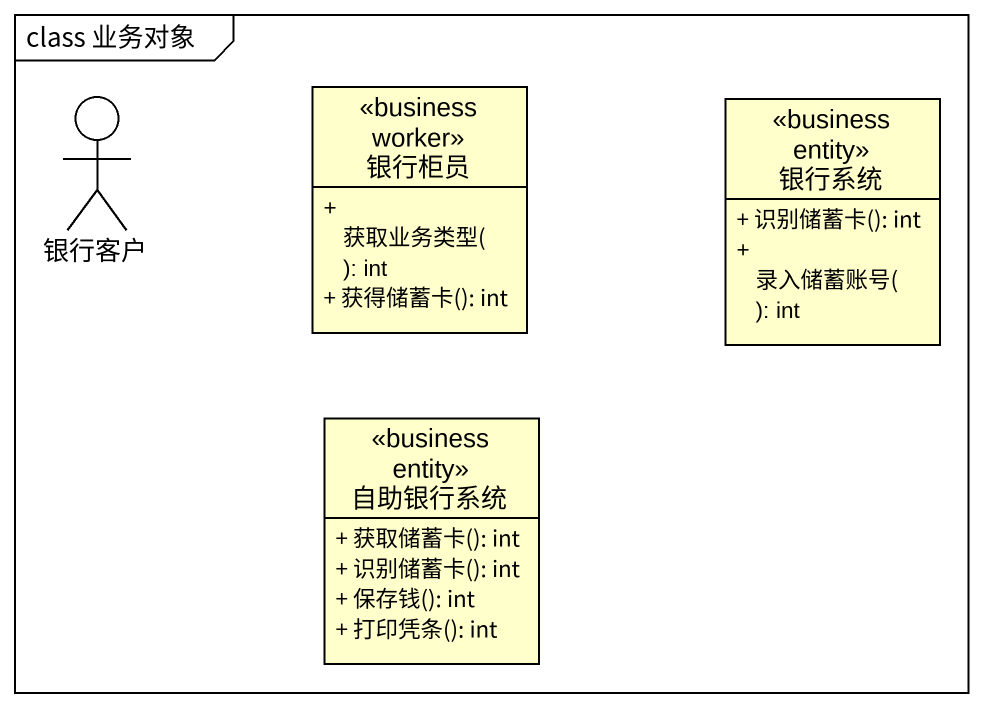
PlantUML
@startuml
mainframe class 业务对象
allowmixing
hide circle
hide empty members
skinparam classAttributeIconSize 0
class 银行柜员 <<business worker>> {
  + 获取业务类型(): int
  + 获得储蓄卡(): int
}
actor 银行客户
class 银行系统 <<business entity>> {
  + 识别储蓄卡(): int
  + 录入储蓄账号(): int
}
class 自助银行系统 <<business entity>> {
  + 获取储蓄卡(): int
  + 识别储蓄卡(): int
  + 保存钱(): int
  + 打印凭条(): int
}
@enduml
